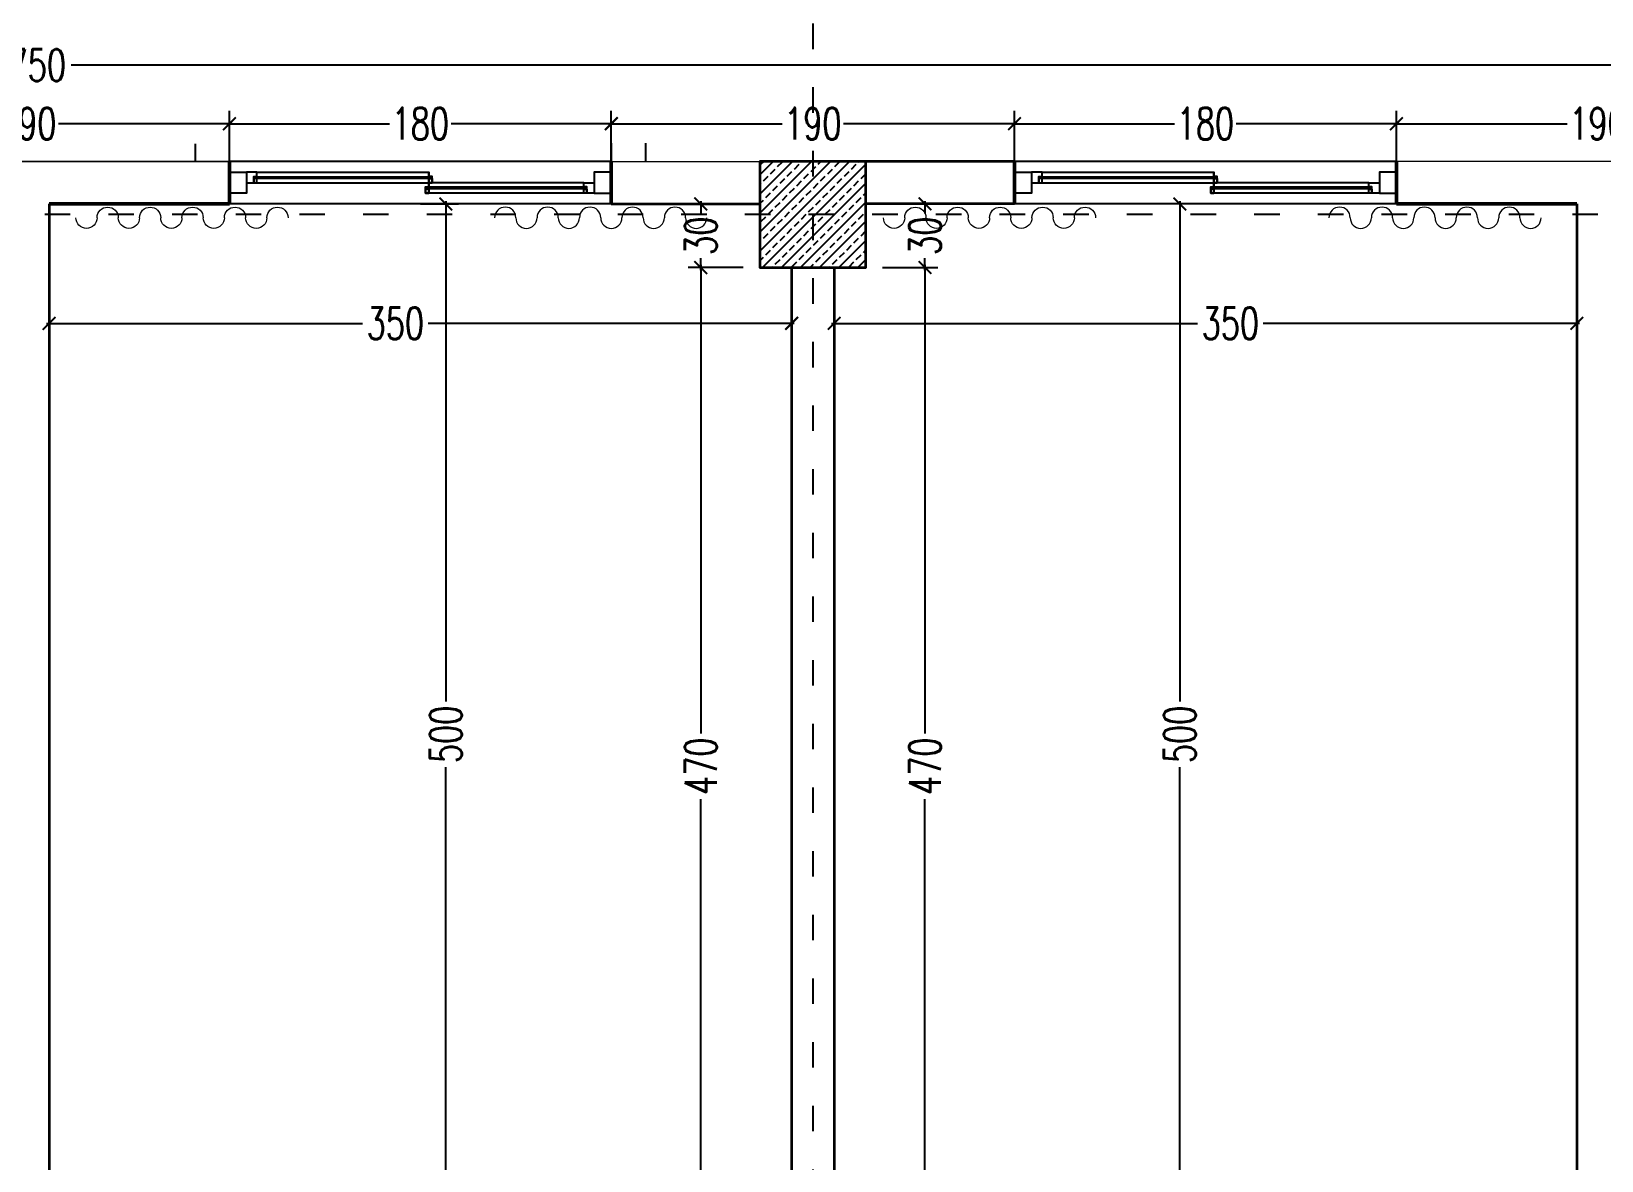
# Model space of a CAD drawing. Header units: centimetres. Extents: x -3207095 to 15275363, y -32656 to 4798027.
# Drawn here: x 695160 to 695900, y 4472072 to 4472604 of the extents above; entities that cross this region are included whole.
import ezdxf

# ---------------------------------------------------------------- set-up
doc = ezdxf.new("R2010")
doc.units = ezdxf.units.CM
doc.linetypes.add('ACAD_ISO03W100', pattern=[30, 12, -18])
doc.linetypes.add('DUZ', pattern=[500, 500])
doc.layers.get('0').update_dxf_attribs({"color": 1, "linetype": 'DUZ'})
for name, color, linetype in [('AGAC', 116, 'Continuous'), ('DIM', 1, 'DUZ'), ('KOLTAR_F', 145, 'Continuous'), ('PEN', 161, 'Continuous'), ('söve', 26, 'DUZ')]:
    doc.layers.add(name, color=color, linetype=linetype)
for name, color, linetype, lineweight in [('cam', 143, 'Continuous', 20), ('DUV', 220, 'Continuous', 50), ('DUVAR', 7, 'Continuous', 35), ('FE_PERDE', 205, 'Continuous', 15), ('gor25', 142, 'Continuous', 25), ('iç duvar', 7, 'Continuous', 50), ('KOLON_F', 3, 'Continuous', 35)]:
    doc.layers.add(name, color=color, linetype=linetype, lineweight=lineweight)
doc.styles.add('DIM', font='ROMANSTW.SHX', dxfattribs={"width": 0.7})
doc.dimstyles.new('1_100', dxfattribs={"dimtxt": 15, "dimasz": 6, "dimexe": 6, "dimexo": 0, "dimgap": 2, "dimtad": 0, "dimdec": 1, "dimzin": 11, "dimdsep": 46, "dimtxsty": 'DIM', "dimblk": 'ARCHTICK', "dimcen": 3, "dimdle": 1.25, "dimclrt": 2, "dimadec": 0, "dimazin": 0, "dimtfac": 1.25, "dimtdec": 1, "dimtix": 1, "dimtofl": 0, "dimtmove": 1, "dimatfit": 3, "dimldrblk": 'ARCHTICK', "dimfxl": 20, "dimfxlon": 1, "dimtolj": 1, "dimtzin": 0, "dimarcsym": 0})

# ---------------------------------------------------------------- blocks, each defined once
blk = doc.blocks.new('GEN_BLOCK00601')
at = {"linetype": 'Continuous', "ltscale": 50}
for centre, start, end in [((50, 50), 0, 180), ((250, 50), 0, 180), ((450, 50), 0, 180), ((650, 50), 0, 180), ((850, 50), 0, 180), ((150, 50), 180, 0), ((350, 50), 180, 0), ((550, 50), 180, 0), ((750, 50), 180, 0), ((950, 50), 180, 0)]:
    blk.add_arc(centre, 50, start, end, dxfattribs=at)
for tag in ['Sfb', 'FLOOR']:
    blk.add_attdef(tag, (0, 0), '', height=1)
blk = doc.blocks.new('_ArchTick')
at = {"color": 0, "linetype": 'ByBlock', "const_width": 0.15}
blk.add_lwpolyline([(-0.5, -0.5), (0.5, 0.5)], dxfattribs=at)
blk = doc.blocks.new('*D596')
at = {"layer": 'Defpoints', "color": 0, "linetype": 'Continuous', "lineweight": 5, "transparency": 16777216}
for p in [(695253.37, 4472560.62), (695063.37, 4472542.8), (695253.37, 4472542.8)]:
    blk.add_point(p, dxfattribs=at)
at = {"layer": 'DIM', "color": 0, "linetype": 'Continuous', "lineweight": -2, "transparency": 16777216}
for p, q in [((695062.12, 4472560.62), (695143.87, 4472560.62)), ((695063.37, 4472542.8), (695063.37, 4472566.62)), ((695254.62, 4472560.62), (695172.87, 4472560.62)), ((695253.37, 4472542.8), (695253.37, 4472566.62))]:
    blk.add_line(p, q, dxfattribs=at)
at = {"layer": 'DIM', "color": 0, "linetype": 'Continuous', "lineweight": -2, "transparency": 16777216, "xscale": 6, "yscale": 6, "zscale": 6, "rotation": 180}
blk.add_blockref('_ArchTick', (695063.37, 4472560.62), dxfattribs=at)
at = {"layer": 'DIM', "color": 0, "linetype": 'Continuous', "lineweight": -2, "transparency": 16777216, "xscale": 6, "yscale": 6, "zscale": 6}
blk.add_blockref('_ArchTick', (695253.37, 4472560.62), dxfattribs=at)
at = {"layer": 'DIM', "color": 2, "linetype": 'Continuous', "lineweight": 5, "transparency": 16777216, "insert": (695158.37, 4472560.62), "char_height": 15, "attachment_point": 5, "style": 'DIM'}
blk.add_mtext('\\A1;190', dxfattribs=at)
blk = doc.blocks.new('*D597')
at = {"layer": 'Defpoints', "color": 0, "linetype": 'Continuous', "lineweight": 5, "transparency": 16777216}
for p in [(695433.37, 4472560.62), (695253.37, 4472542.8), (695433.37, 4472542.8)]:
    blk.add_point(p, dxfattribs=at)
at = {"layer": 'DIM', "color": 0, "linetype": 'Continuous', "lineweight": -2, "transparency": 16777216}
for p, q in [((695252.12, 4472560.62), (695328.87, 4472560.62)), ((695253.37, 4472542.8), (695253.37, 4472566.62)), ((695434.62, 4472560.62), (695357.87, 4472560.62)), ((695433.37, 4472542.8), (695433.37, 4472566.62))]:
    blk.add_line(p, q, dxfattribs=at)
at = {"layer": 'DIM', "color": 0, "linetype": 'Continuous', "lineweight": -2, "transparency": 16777216, "xscale": 6, "yscale": 6, "zscale": 6, "rotation": 180}
blk.add_blockref('_ArchTick', (695253.37, 4472560.62), dxfattribs=at)
at = {"layer": 'DIM', "color": 0, "linetype": 'Continuous', "lineweight": -2, "transparency": 16777216, "xscale": 6, "yscale": 6, "zscale": 6}
blk.add_blockref('_ArchTick', (695433.37, 4472560.62), dxfattribs=at)
at = {"layer": 'DIM', "color": 2, "linetype": 'Continuous', "lineweight": 5, "transparency": 16777216, "insert": (695343.37, 4472560.62), "char_height": 15, "attachment_point": 5, "style": 'DIM'}
blk.add_mtext('\\A1;180', dxfattribs=at)
blk = doc.blocks.new('*D598')
at = {"layer": 'Defpoints', "color": 0, "linetype": 'Continuous', "lineweight": 5, "transparency": 16777216}
for p in [(695623.37, 4472560.62), (695433.37, 4472542.8), (695623.37, 4472542.8)]:
    blk.add_point(p, dxfattribs=at)
at = {"layer": 'DIM', "color": 0, "linetype": 'Continuous', "lineweight": -2, "transparency": 16777216}
for p, q in [((695432.12, 4472560.62), (695513.87, 4472560.62)), ((695433.37, 4472542.8), (695433.37, 4472566.62)), ((695624.62, 4472560.62), (695542.87, 4472560.62)), ((695623.37, 4472542.8), (695623.37, 4472566.62))]:
    blk.add_line(p, q, dxfattribs=at)
at = {"layer": 'DIM', "color": 0, "linetype": 'Continuous', "lineweight": -2, "transparency": 16777216, "xscale": 6, "yscale": 6, "zscale": 6, "rotation": 180}
blk.add_blockref('_ArchTick', (695433.37, 4472560.62), dxfattribs=at)
at = {"layer": 'DIM', "color": 0, "linetype": 'Continuous', "lineweight": -2, "transparency": 16777216, "xscale": 6, "yscale": 6, "zscale": 6}
blk.add_blockref('_ArchTick', (695623.37, 4472560.62), dxfattribs=at)
at = {"layer": 'DIM', "color": 2, "linetype": 'Continuous', "lineweight": 5, "transparency": 16777216, "insert": (695528.37, 4472560.62), "char_height": 15, "attachment_point": 5, "style": 'DIM'}
blk.add_mtext('\\A1;190', dxfattribs=at)
blk = doc.blocks.new('*D599')
at = {"layer": 'Defpoints', "color": 0, "linetype": 'Continuous', "lineweight": 5, "transparency": 16777216}
for p in [(695803.37, 4472560.62), (695623.37, 4472542.8), (695803.37, 4472542.8)]:
    blk.add_point(p, dxfattribs=at)
at = {"layer": 'DIM', "color": 0, "linetype": 'Continuous', "lineweight": -2, "transparency": 16777216}
for p, q in [((695622.12, 4472560.62), (695698.87, 4472560.62)), ((695623.37, 4472542.8), (695623.37, 4472566.62)), ((695804.62, 4472560.62), (695727.87, 4472560.62)), ((695803.37, 4472542.8), (695803.37, 4472566.62))]:
    blk.add_line(p, q, dxfattribs=at)
at = {"layer": 'DIM', "color": 0, "linetype": 'Continuous', "lineweight": -2, "transparency": 16777216, "xscale": 6, "yscale": 6, "zscale": 6, "rotation": 180}
blk.add_blockref('_ArchTick', (695623.37, 4472560.62), dxfattribs=at)
at = {"layer": 'DIM', "color": 0, "linetype": 'Continuous', "lineweight": -2, "transparency": 16777216, "xscale": 6, "yscale": 6, "zscale": 6}
blk.add_blockref('_ArchTick', (695803.37, 4472560.62), dxfattribs=at)
at = {"layer": 'DIM', "color": 2, "linetype": 'Continuous', "lineweight": 5, "transparency": 16777216, "insert": (695713.37, 4472560.62), "char_height": 15, "attachment_point": 5, "style": 'DIM'}
blk.add_mtext('\\A1;180', dxfattribs=at)
blk = doc.blocks.new('*D600')
at = {"layer": 'Defpoints', "color": 0, "linetype": 'Continuous', "lineweight": 5, "transparency": 16777216}
for p in [(695993.37, 4472560.62), (695803.37, 4472542.8), (695993.37, 4472542.8)]:
    blk.add_point(p, dxfattribs=at)
at = {"layer": 'DIM', "color": 0, "linetype": 'Continuous', "lineweight": -2, "transparency": 16777216}
for p, q in [((695802.12, 4472560.62), (695883.87, 4472560.62)), ((695803.37, 4472542.8), (695803.37, 4472566.62)), ((695994.62, 4472560.62), (695912.87, 4472560.62)), ((695993.37, 4472542.8), (695993.37, 4472566.62))]:
    blk.add_line(p, q, dxfattribs=at)
at = {"layer": 'DIM', "color": 0, "linetype": 'Continuous', "lineweight": -2, "transparency": 16777216, "xscale": 6, "yscale": 6, "zscale": 6, "rotation": 180}
blk.add_blockref('_ArchTick', (695803.37, 4472560.62), dxfattribs=at)
at = {"layer": 'DIM', "color": 0, "linetype": 'Continuous', "lineweight": -2, "transparency": 16777216, "xscale": 6, "yscale": 6, "zscale": 6}
blk.add_blockref('_ArchTick', (695993.37, 4472560.62), dxfattribs=at)
at = {"layer": 'DIM', "color": 2, "linetype": 'Continuous', "lineweight": 5, "transparency": 16777216, "insert": (695898.37, 4472560.62), "char_height": 15, "attachment_point": 5, "style": 'DIM'}
blk.add_mtext('\\A1;190', dxfattribs=at)
blk = doc.blocks.new('*D586')
at = {"layer": 'Defpoints', "color": 0, "linetype": 'Continuous', "lineweight": 5, "transparency": 16777216}
for p in [(693283.37, 4472588.22), (693283.37, 4472566.62), (697033.37, 4472566.62)]:
    blk.add_point(p, dxfattribs=at)
at = {"layer": 'DIM', "color": 0, "linetype": 'Continuous', "lineweight": -2, "transparency": 16777216}
for p, q in [((693283.37, 4472568.22), (693283.37, 4472594.22)), ((697033.37, 4472568.22), (697033.37, 4472594.22)), ((693282.12, 4472588.22), (695137.87, 4472588.22)), ((697034.62, 4472588.22), (695178.87, 4472588.22))]:
    blk.add_line(p, q, dxfattribs=at)
at = {"layer": 'DIM', "color": 0, "linetype": 'Continuous', "lineweight": -2, "transparency": 16777216, "xscale": 6, "yscale": 6, "zscale": 6, "rotation": 180}
blk.add_blockref('_ArchTick', (693283.37, 4472588.22), dxfattribs=at)
at = {"layer": 'DIM', "color": 0, "linetype": 'Continuous', "lineweight": -2, "transparency": 16777216, "xscale": 6, "yscale": 6, "zscale": 6}
blk.add_blockref('_ArchTick', (697033.37, 4472588.22), dxfattribs=at)
at = {"layer": 'DIM', "color": 2, "linetype": 'Continuous', "lineweight": 5, "transparency": 16777216, "insert": (695158.37, 4472588.22), "char_height": 15, "attachment_point": 5, "style": 'DIM'}
blk.add_mtext('\\A1;3750', dxfattribs=at)
blk = doc.blocks.new('*D1480')
at = {"layer": 'Defpoints', "color": 0, "linetype": 'Continuous', "lineweight": 5, "transparency": 16777216}
for p in [(695475.54, 4472492.8), (695503.37, 4472492.8), (695503.37, 4472022.8)]:
    blk.add_point(p, dxfattribs=at)
at = {"layer": 'DIM', "color": 0, "linetype": 'Continuous', "lineweight": -2, "transparency": 16777216}
for p, q in [((695475.54, 4472494.05), (695475.54, 4472273.3)), ((695495.54, 4472492.8), (695469.54, 4472492.8)), ((695475.54, 4472021.55), (695475.54, 4472242.3)), ((695495.54, 4472022.8), (695469.54, 4472022.8))]:
    blk.add_line(p, q, dxfattribs=at)
at = {"layer": 'DIM', "color": 0, "linetype": 'Continuous', "lineweight": -2, "transparency": 16777216, "xscale": 6, "yscale": 6, "zscale": 6}
for p, rotation in [((695475.54, 4472492.8), 90), ((695475.54, 4472022.8), 270)]:
    blk.add_blockref('_ArchTick', p, dxfattribs=dict(at, rotation=rotation))
at = {"layer": 'DIM', "color": 2, "linetype": 'Continuous', "lineweight": 5, "transparency": 16777216, "insert": (695475.54, 4472257.8), "char_height": 15, "attachment_point": 5, "rotation": 90, "style": 'DIM'}
blk.add_mtext('\\A1;470', dxfattribs=at)
blk = doc.blocks.new('*D1481')
at = {"layer": 'Defpoints', "color": 0, "linetype": 'Continuous', "lineweight": 5, "transparency": 16777216}
for p in [(695475.54, 4472522.8), (695503.37, 4472522.8), (695503.37, 4472492.8)]:
    blk.add_point(p, dxfattribs=at)
at = {"layer": 'DIM', "color": 0, "linetype": 'Continuous', "lineweight": -2, "transparency": 16777216}
for p, q in [((695475.54, 4472524.05), (695475.54, 4472518.3)), ((695495.54, 4472522.8), (695469.54, 4472522.8)), ((695475.54, 4472491.55), (695475.54, 4472497.3)), ((695495.54, 4472492.8), (695469.54, 4472492.8))]:
    blk.add_line(p, q, dxfattribs=at)
at = {"layer": 'DIM', "color": 0, "linetype": 'Continuous', "lineweight": -2, "transparency": 16777216, "xscale": 6, "yscale": 6, "zscale": 6}
for p, rotation in [((695475.54, 4472522.8), 90), ((695475.54, 4472492.8), 270)]:
    blk.add_blockref('_ArchTick', p, dxfattribs=dict(at, rotation=rotation))
at = {"layer": 'DIM', "color": 2, "linetype": 'Continuous', "lineweight": 5, "transparency": 16777216, "insert": (695475.54, 4472507.8), "char_height": 15, "attachment_point": 5, "rotation": 90, "style": 'DIM'}
blk.add_mtext('\\A1;30', dxfattribs=at)
blk = doc.blocks.new('*D1485')
at = {"layer": 'Defpoints', "color": 0, "linetype": 'Continuous', "lineweight": 5, "transparency": 16777216}
for p in [(695343.37, 4472522.8), (695355.41, 4472522.8), (695343.37, 4472022.8)]:
    blk.add_point(p, dxfattribs=at)
at = {"layer": 'DIM', "color": 0, "linetype": 'Continuous', "lineweight": -2, "transparency": 16777216}
for p, q in [((695355.41, 4472524.05), (695355.41, 4472288.3)), ((695343.37, 4472522.8), (695361.41, 4472522.8)), ((695355.41, 4472021.55), (695355.41, 4472257.3)), ((695343.37, 4472022.8), (695361.41, 4472022.8))]:
    blk.add_line(p, q, dxfattribs=at)
at = {"layer": 'DIM', "color": 0, "linetype": 'Continuous', "lineweight": -2, "transparency": 16777216, "xscale": 6, "yscale": 6, "zscale": 6}
for p, rotation in [((695355.41, 4472522.8), 90), ((695355.41, 4472022.8), 270)]:
    blk.add_blockref('_ArchTick', p, dxfattribs=dict(at, rotation=rotation))
at = {"layer": 'DIM', "color": 2, "linetype": 'Continuous', "lineweight": 5, "transparency": 16777216, "insert": (695355.41, 4472272.8), "char_height": 15, "attachment_point": 5, "rotation": 90, "style": 'DIM'}
blk.add_mtext('\\A1;500', dxfattribs=at)
blk = doc.blocks.new('*D1489')
at = {"layer": 'Defpoints', "color": 0, "linetype": 'Continuous', "lineweight": 5, "transparency": 16777216}
for p in [(695168.37, 4472466.53), (695168.37, 4472459.37), (695518.37, 4472459.37)]:
    blk.add_point(p, dxfattribs=at)
at = {"layer": 'DIM', "color": 0, "linetype": 'Continuous', "lineweight": -2, "transparency": 16777216}
for p, q in [((695168.37, 4472459.37), (695168.37, 4472472.53)), ((695518.37, 4472459.37), (695518.37, 4472472.53)), ((695167.12, 4472466.53), (695316.1, 4472466.53)), ((695519.62, 4472466.53), (695347.1, 4472466.53))]:
    blk.add_line(p, q, dxfattribs=at)
at = {"layer": 'DIM', "color": 0, "linetype": 'Continuous', "lineweight": -2, "transparency": 16777216, "xscale": 6, "yscale": 6, "zscale": 6, "rotation": 180}
blk.add_blockref('_ArchTick', (695168.37, 4472466.53), dxfattribs=at)
at = {"layer": 'DIM', "color": 0, "linetype": 'Continuous', "lineweight": -2, "transparency": 16777216, "xscale": 6, "yscale": 6, "zscale": 6}
blk.add_blockref('_ArchTick', (695518.37, 4472466.53), dxfattribs=at)
at = {"layer": 'DIM', "color": 2, "linetype": 'Continuous', "lineweight": 5, "transparency": 16777216, "insert": (695331.6, 4472466.53), "char_height": 15, "attachment_point": 5, "style": 'DIM'}
blk.add_mtext('\\A1;350', dxfattribs=at)
blk = doc.blocks.new('*D1494')
at = {"layer": 'Defpoints', "color": 0, "linetype": 'Continuous', "lineweight": 5, "transparency": 16777216}
for p in [(695553.37, 4472492.8), (695581.19, 4472492.8), (695553.37, 4472022.8)]:
    blk.add_point(p, dxfattribs=at)
at = {"layer": 'DIM', "color": 0, "linetype": 'Continuous', "lineweight": -2, "transparency": 16777216}
for p, q in [((695581.19, 4472494.05), (695581.19, 4472273.3)), ((695561.19, 4472492.8), (695587.19, 4472492.8)), ((695581.19, 4472021.55), (695581.19, 4472242.3)), ((695561.19, 4472022.8), (695587.19, 4472022.8))]:
    blk.add_line(p, q, dxfattribs=at)
at = {"layer": 'DIM', "color": 0, "linetype": 'Continuous', "lineweight": -2, "transparency": 16777216, "xscale": 6, "yscale": 6, "zscale": 6}
for p, rotation in [((695581.19, 4472492.8), 90), ((695581.19, 4472022.8), 270)]:
    blk.add_blockref('_ArchTick', p, dxfattribs=dict(at, rotation=rotation))
at = {"layer": 'DIM', "color": 2, "linetype": 'Continuous', "lineweight": 5, "transparency": 16777216, "insert": (695581.19, 4472257.8), "char_height": 15, "attachment_point": 5, "rotation": 90, "style": 'DIM'}
blk.add_mtext('\\A1;470', dxfattribs=at)
blk = doc.blocks.new('*D1495')
at = {"layer": 'Defpoints', "color": 0, "linetype": 'Continuous', "lineweight": 5, "transparency": 16777216}
for p in [(695553.37, 4472522.8), (695581.19, 4472522.8), (695553.37, 4472492.8)]:
    blk.add_point(p, dxfattribs=at)
at = {"layer": 'DIM', "color": 0, "linetype": 'Continuous', "lineweight": -2, "transparency": 16777216}
for p, q in [((695581.19, 4472524.05), (695581.19, 4472518.3)), ((695561.19, 4472522.8), (695587.19, 4472522.8)), ((695581.19, 4472491.55), (695581.19, 4472497.3)), ((695561.19, 4472492.8), (695587.19, 4472492.8))]:
    blk.add_line(p, q, dxfattribs=at)
at = {"layer": 'DIM', "color": 0, "linetype": 'Continuous', "lineweight": -2, "transparency": 16777216, "xscale": 6, "yscale": 6, "zscale": 6}
for p, rotation in [((695581.19, 4472522.8), 90), ((695581.19, 4472492.8), 270)]:
    blk.add_blockref('_ArchTick', p, dxfattribs=dict(at, rotation=rotation))
at = {"layer": 'DIM', "color": 2, "linetype": 'Continuous', "lineweight": 5, "transparency": 16777216, "insert": (695581.19, 4472507.8), "char_height": 15, "attachment_point": 5, "rotation": 90, "style": 'DIM'}
blk.add_mtext('\\A1;30', dxfattribs=at)
blk = doc.blocks.new('*D1499')
at = {"layer": 'Defpoints', "color": 0, "linetype": 'Continuous', "lineweight": 5, "transparency": 16777216}
for p in [(695701.32, 4472522.8), (695713.37, 4472522.8), (695713.37, 4472022.8)]:
    blk.add_point(p, dxfattribs=at)
at = {"layer": 'DIM', "color": 0, "linetype": 'Continuous', "lineweight": -2, "transparency": 16777216}
for p, q in [((695701.32, 4472524.05), (695701.32, 4472288.3)), ((695713.37, 4472522.8), (695695.32, 4472522.8)), ((695701.32, 4472021.55), (695701.32, 4472257.3)), ((695713.37, 4472022.8), (695695.32, 4472022.8))]:
    blk.add_line(p, q, dxfattribs=at)
at = {"layer": 'DIM', "color": 0, "linetype": 'Continuous', "lineweight": -2, "transparency": 16777216, "xscale": 6, "yscale": 6, "zscale": 6}
for p, rotation in [((695701.32, 4472522.8), 90), ((695701.32, 4472022.8), 270)]:
    blk.add_blockref('_ArchTick', p, dxfattribs=dict(at, rotation=rotation))
at = {"layer": 'DIM', "color": 2, "linetype": 'Continuous', "lineweight": 5, "transparency": 16777216, "insert": (695701.32, 4472272.8), "char_height": 15, "attachment_point": 5, "rotation": 90, "style": 'DIM'}
blk.add_mtext('\\A1;500', dxfattribs=at)
blk = doc.blocks.new('*D1503')
at = {"layer": 'Defpoints', "color": 0, "linetype": 'Continuous', "lineweight": 5, "transparency": 16777216}
for p in [(695888.37, 4472466.53), (695538.37, 4472459.37), (695888.37, 4472459.37)]:
    blk.add_point(p, dxfattribs=at)
at = {"layer": 'DIM', "color": 0, "linetype": 'Continuous', "lineweight": -2, "transparency": 16777216}
for p, q in [((695538.37, 4472459.37), (695538.37, 4472472.53)), ((695888.37, 4472459.37), (695888.37, 4472472.53)), ((695537.12, 4472466.53), (695709.63, 4472466.53)), ((695889.62, 4472466.53), (695740.63, 4472466.53))]:
    blk.add_line(p, q, dxfattribs=at)
at = {"layer": 'DIM', "color": 0, "linetype": 'Continuous', "lineweight": -2, "transparency": 16777216, "xscale": 6, "yscale": 6, "zscale": 6, "rotation": 180}
blk.add_blockref('_ArchTick', (695538.37, 4472466.53), dxfattribs=at)
at = {"layer": 'DIM', "color": 0, "linetype": 'Continuous', "lineweight": -2, "transparency": 16777216, "xscale": 6, "yscale": 6, "zscale": 6}
blk.add_blockref('_ArchTick', (695888.37, 4472466.53), dxfattribs=at)
at = {"layer": 'DIM', "color": 2, "linetype": 'Continuous', "lineweight": 5, "transparency": 16777216, "insert": (695725.13, 4472466.53), "char_height": 15, "attachment_point": 5, "style": 'DIM'}
blk.add_mtext('\\A1;350', dxfattribs=at)

msp = doc.modelspace()

# ---------------------------------------------------------------- hatches: boundary and pattern name
at = {"layer": 'KOLTAR_F'}
h = msp.add_hatch(dxfattribs=at)
h.set_pattern_fill('ANSI33', color=256, style=0)
h.set_pattern_definition([(45, (34179.8884, -31869.6676), (-4.4901280605, 4.4901280605), []), (45, (34184.3785, -31869.6676), (-4.4901280605, 4.4901280605), [3.175, -1.5875])])
h.paths.add_polyline_path([(695553.37, 4472542.8), (695503.37, 4472542.8), (695503.37, 4472492.8), (695553.37, 4472492.8)])

# ---------------------------------------------------------------- linework, layer by layer
at = {"color": 232, "linetype": 'ACAD_ISO03W100'}
for p, q in [((695528.37, 4472637.8), (695528.37, 4469507.8)), ((697128.37, 4472517.8), (693188.37, 4472517.8))]:
    msp.add_line(p, q, dxfattribs=at)
at = {"layer": 'AGAC'}
for p, q in [((695433.37, 4472542.8), (695253.37, 4472542.8)), ((695803.37, 4472542.8), (695623.37, 4472542.8)), ((695433.37, 4472522.8), (695253.37, 4472522.8)), ((695803.37, 4472522.8), (695623.37, 4472522.8))]:
    msp.add_line(p, q, dxfattribs=at)
at = {"layer": 'cam'}
for p, q in [((695264.87, 4472535.8), (695348.87, 4472535.8)), ((695264.87, 4472535.3), (695348.87, 4472535.3)), ((695264.87, 4472534.8), (695348.87, 4472534.8)), ((695421.87, 4472530.8), (695345.87, 4472530.8)), ((695634.87, 4472535.8), (695718.87, 4472535.8)), ((695634.87, 4472535.3), (695718.87, 4472535.3)), ((695634.87, 4472534.8), (695718.87, 4472534.8)), ((695791.87, 4472530.8), (695715.87, 4472530.8)), ((695421.87, 4472530.3), (695345.87, 4472530.3)), ((695421.87, 4472529.8), (695345.87, 4472529.8)), ((695791.87, 4472530.3), (695715.87, 4472530.3)), ((695791.87, 4472529.8), (695715.87, 4472529.8))]:
    msp.add_line(p, q, dxfattribs=at)
at = {"layer": 'DUV'}
for p, q in [((695253.37, 4472522.8), (695253.37, 4472542.8)), ((695433.37, 4472522.8), (695433.37, 4472542.8)), ((695623.37, 4472522.8), (695623.37, 4472542.8)), ((695623.37, 4472522.8), (695623.37, 4472542.8)), ((695623.37, 4472522.8), (695623.37, 4472542.8)), ((695803.37, 4472522.8), (695803.37, 4472542.8)), ((695803.37, 4472522.8), (695803.37, 4472542.8)), ((695803.37, 4472522.8), (695803.37, 4472542.8)), ((695253.37, 4472522.8), (695168.37, 4472522.8)), ((695803.37, 4472522.8), (695888.37, 4472522.8))]:
    msp.add_line(p, q, dxfattribs=at)
at = {"layer": 'DUVAR'}
for p, q in [((695253.37, 4472522.8), (695253.37, 4472542.8)), ((695433.37, 4472522.8), (695433.37, 4472542.8)), ((695623.37, 4472542.8), (695553.37, 4472542.8)), ((695623.37, 4472522.8), (695623.37, 4472542.8)), ((695803.37, 4472522.8), (695803.37, 4472542.8)), ((695168.37, 4472522.8), (695168.37, 4472022.8)), ((695168.37, 4472522.8), (695253.37, 4472522.8)), ((695433.37, 4472522.8), (695503.37, 4472522.8)), ((695623.37, 4472522.8), (695553.37, 4472522.8)), ((695888.37, 4472522.8), (695803.37, 4472522.8)), ((695888.37, 4472522.8), (695888.37, 4472022.8)), ((695518.37, 4472492.8), (695518.37, 4472022.8)), ((695538.37, 4472492.8), (695538.37, 4472022.8))]:
    msp.add_line(p, q, dxfattribs=at)
at = {"layer": 'gor25'}
for p, q in [((695266.37, 4472537.8), (695347.37, 4472537.8)), ((695266.37, 4472532.8), (695347.37, 4472532.8)), ((695420.37, 4472532.8), (695347.37, 4472532.8)), ((695636.37, 4472537.8), (695717.37, 4472537.8)), ((695636.37, 4472532.8), (695717.37, 4472532.8)), ((695790.37, 4472532.8), (695717.37, 4472532.8)), ((695420.37, 4472527.8), (695347.37, 4472527.8)), ((695790.37, 4472527.8), (695717.37, 4472527.8))]:
    msp.add_line(p, q, dxfattribs=at)
at = {"layer": 'iç duvar', "color": 7, "lineweight": 18}
for p, q in [((695063.37, 4472542.8), (695253.37, 4472542.8)), ((695253.37, 4472542.8), (695063.37, 4472542.8)), ((695433.37, 4472542.8), (695503.37, 4472542.8)), ((695993.37, 4472542.8), (695803.37, 4472542.8))]:
    msp.add_line(p, q, dxfattribs=at)
at = {"layer": 'KOLON_F'}
msp.add_lwpolyline([(695553.37, 4472542.8), (695503.37, 4472542.8), (695503.37, 4472492.8), (695553.37, 4472492.8)], close=True, dxfattribs=at)
at = {"layer": 'PEN'}
for points in [[(695261.37, 4472537.8), (695261.37, 4472537.8), (695261.37, 4472527.8), (695253.37, 4472527.8), (695253.37, 4472527.8), (695253.37, 4472537.8), (695253.37, 4472537.8), (695253.37, 4472537.8), (695261.37, 4472537.8)], [(695261.37, 4472537.8), (695261.37, 4472537.8), (695261.37, 4472532.8), (695264.87, 4472532.8), (695264.87, 4472534.8), (695264.87, 4472535.8), (695266.37, 4472535.8), (695266.37, 4472537.8), (695261.37, 4472537.8)], [(695264.87, 4472532.8), (695266.37, 4472532.8), (695266.37, 4472534.8), (695264.87, 4472534.8)], [(695347.37, 4472532.8), (695347.37, 4472532.8), (695347.37, 4472527.8), (695345.87, 4472527.8), (695345.87, 4472529.8), (695345.87, 4472530.8), (695347.37, 4472530.8), (695347.37, 4472532.8), (695347.37, 4472532.8)], [(695347.37, 4472537.8), (695347.37, 4472537.8), (695347.37, 4472532.8), (695348.87, 4472532.8), (695348.87, 4472534.8), (695348.87, 4472535.8), (695347.37, 4472535.8), (695347.37, 4472537.8), (695347.37, 4472537.8)], [(695348.87, 4472532.8), (695347.37, 4472532.8), (695347.37, 4472534.8), (695348.87, 4472534.8)], [(695425.37, 4472532.8), (695425.37, 4472532.8), (695425.37, 4472527.8), (695421.87, 4472527.8), (695421.87, 4472529.8), (695421.87, 4472530.8), (695420.37, 4472530.8), (695420.37, 4472532.8), (695425.37, 4472532.8)], [(695425.37, 4472537.8), (695425.37, 4472537.8), (695425.37, 4472527.8), (695433.37, 4472527.8), (695433.37, 4472527.8), (695433.37, 4472537.8), (695433.37, 4472537.8), (695433.37, 4472537.8), (695425.37, 4472537.8)], [(695631.37, 4472537.8), (695631.37, 4472537.8), (695631.37, 4472527.8), (695623.37, 4472527.8), (695623.37, 4472527.8), (695623.37, 4472537.8), (695623.37, 4472537.8), (695623.37, 4472537.8), (695631.37, 4472537.8)], [(695631.37, 4472537.8), (695631.37, 4472537.8), (695631.37, 4472532.8), (695634.87, 4472532.8), (695634.87, 4472534.8), (695634.87, 4472535.8), (695636.37, 4472535.8), (695636.37, 4472537.8), (695631.37, 4472537.8)], [(695634.87, 4472532.8), (695636.37, 4472532.8), (695636.37, 4472534.8), (695634.87, 4472534.8)], [(695717.37, 4472532.8), (695717.37, 4472532.8), (695717.37, 4472527.8), (695715.87, 4472527.8), (695715.87, 4472529.8), (695715.87, 4472530.8), (695717.37, 4472530.8), (695717.37, 4472532.8), (695717.37, 4472532.8)], [(695717.37, 4472537.8), (695717.37, 4472537.8), (695717.37, 4472532.8), (695718.87, 4472532.8), (695718.87, 4472534.8), (695718.87, 4472535.8), (695717.37, 4472535.8), (695717.37, 4472537.8), (695717.37, 4472537.8)], [(695718.87, 4472532.8), (695717.37, 4472532.8), (695717.37, 4472534.8), (695718.87, 4472534.8)], [(695795.37, 4472532.8), (695795.37, 4472532.8), (695795.37, 4472527.8), (695791.87, 4472527.8), (695791.87, 4472529.8), (695791.87, 4472530.8), (695790.37, 4472530.8), (695790.37, 4472532.8), (695795.37, 4472532.8)], [(695795.37, 4472537.8), (695795.37, 4472537.8), (695795.37, 4472527.8), (695803.37, 4472527.8), (695803.37, 4472527.8), (695803.37, 4472537.8), (695803.37, 4472537.8), (695803.37, 4472537.8), (695795.37, 4472537.8)], [(695345.87, 4472527.8), (695347.37, 4472527.8), (695347.37, 4472529.8), (695345.87, 4472529.8)], [(695421.87, 4472527.8), (695420.37, 4472527.8), (695420.37, 4472529.8), (695421.87, 4472529.8)], [(695715.87, 4472527.8), (695717.37, 4472527.8), (695717.37, 4472529.8), (695715.87, 4472529.8)], [(695791.87, 4472527.8), (695790.37, 4472527.8), (695790.37, 4472529.8), (695791.87, 4472529.8)]]:
    msp.add_lwpolyline(points, close=True, dxfattribs=at)
at = {"layer": 'söve'}
for p, q in [((695237.24, 4472551.17), (695237.24, 4472542.8)), ((695433.37, 4472551.38), (695433.37, 4472542.8)), ((695449.5, 4472551.38), (695449.5, 4472542.8))]:
    msp.add_line(p, q, dxfattribs=at)

# ---------------------------------------------------------------- block references
at = {"layer": 'FE_PERDE', "extrusion": (0, 0, -1), "yscale": 0.10000020265579, "zscale": -0.10000020265579, "rotation": 180}
for p, xscale in [((-695181.04, 4472521.3), 0.10000020265579), ((-695871.59, 4472521.3), -0.10000020265579)]:
    msp.add_blockref('GEN_BLOCK00601', p, dxfattribs=dict(at, xscale=xscale))
at = {"layer": 'FE_PERDE', "yscale": 0.10000020265579, "zscale": 0.10000020265579, "rotation": 180}
for p, xscale in [((695478.37, 4472521.3), 0.10000020265579), ((695561.63, 4472521.3), -0.10000020265579)]:
    msp.add_blockref('GEN_BLOCK00601', p, dxfattribs=dict(at, xscale=xscale))

# ---------------------------------------------------------------- dimensions: what is measured, and where the dimension line sits
at = {"layer": 'DIM', "linetype": 'Continuous', "lineweight": 5}
for base, p1, p2, picture, middle in [((693283.37, 4472588.22), (697033.37, 4472566.62), (693283.37, 4472566.62), '*D586', (695158.37, 4472588.22)), ((695253.37, 4472560.62), (695063.37, 4472542.8), (695253.37, 4472542.8), '*D596', (695158.37, 4472560.62)), ((695433.37, 4472560.62), (695253.37, 4472542.8), (695433.37, 4472542.8), '*D597', (695343.37, 4472560.62)), ((695623.37, 4472560.62), (695433.37, 4472542.8), (695623.37, 4472542.8), '*D598', (695528.37, 4472560.62)), ((695803.37, 4472560.62), (695623.37, 4472542.8), (695803.37, 4472542.8), '*D599', (695713.37, 4472560.62)), ((695993.37, 4472560.62), (695803.37, 4472542.8), (695993.37, 4472542.8), '*D600', (695898.37, 4472560.62))]:
    dim = msp.add_linear_dim(base=base, p1=p1, p2=p2, dimstyle='1_100', dxfattribs=at)
    dim.commit()
    dim.dimension.update_dxf_attribs({"geometry": picture, "text_midpoint": middle})
for base, p1, p2, picture, middle in [((695355.41, 4472522.8), (695343.37, 4472022.8), (695343.37, 4472522.8), '*D1485', (695355.41, 4472272.8)), ((695475.54, 4472522.8), (695503.37, 4472492.8), (695503.37, 4472522.8), '*D1481', (695475.54, 4472507.8)), ((695581.19, 4472522.8), (695553.37, 4472492.8), (695553.37, 4472522.8), '*D1495', (695581.19, 4472507.8)), ((695701.32, 4472522.8), (695713.37, 4472022.8), (695713.37, 4472522.8), '*D1499', (695701.32, 4472272.8)), ((695475.54, 4472492.8), (695503.37, 4472022.8), (695503.37, 4472492.8), '*D1480', (695475.54, 4472257.8)), ((695581.19, 4472492.8), (695553.37, 4472022.8), (695553.37, 4472492.8), '*D1494', (695581.19, 4472257.8))]:
    dim = msp.add_linear_dim(base=base, p1=p1, p2=p2, angle=90, dimstyle='1_100', dxfattribs=at)
    dim.commit()
    dim.dimension.update_dxf_attribs({"geometry": picture, "text_midpoint": middle})
for base, p1, p2, angle, picture, middle in [((695168.37, 4472466.53), (695518.37, 4472459.37), (695168.37, 4472459.37), 180, '*D1489', (695331.6, 4472466.53)), ((695888.37, 4472466.53), (695538.37, 4472459.37), (695888.37, 4472459.37), 0, '*D1503', (695725.13, 4472466.53))]:
    dim = msp.add_linear_dim(base=base, p1=p1, p2=p2, angle=angle, dimstyle='1_100', dxfattribs=at)
    dim.commit()
    dim.dimension.update_dxf_attribs({"geometry": picture, "text_midpoint": middle, "dimtype": 160})

doc.saveas('drawing.dxf')
